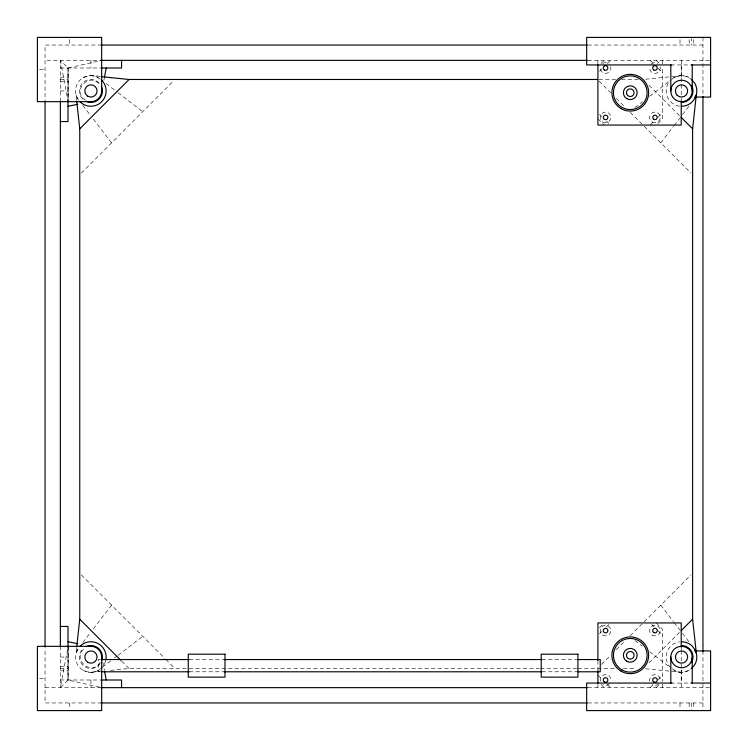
<?xml version="1.0" encoding="UTF-8"?>
<svg xmlns="http://www.w3.org/2000/svg" width="748" height="748" viewBox="0 0 748 748"><rect width="100%" height="100%" fill="white"/><g stroke="black" fill="none" stroke-linecap="round" stroke-linejoin="round"><path stroke-width="0.56" stroke-dasharray="3.74 2.81" d="M68.133 646.337L68.003 679.997L68.003 646.337M76.661 647.441L76.044 653.088L78.662 647.992M68.133 647.497L68.133 679.997L60.354 687.646L67.918 647.488M103.879 80.298L104.309 78.063M82.813 642.579L90.527 632.528M93.332 628.872L111.564 605.113M100.223 662.401C90.817 677.613 70.387 657.183 85.599 647.777M660.793 142.887L673.415 126.44M674.116 125.524L679.726 118.221M682.531 114.566L689.544 105.421M81.373 173.078L173.33 81.121M601.093 63.524L604.262 60.354M599.475 71.256L601.813 68.919M607.264 63.468L610.387 60.354M650.162 125.066L654.061 121.176M657.96 117.277L662.635 112.602M657.875 123.485L662.635 118.717L662.635 66.703M599.503 627.694L602.682 624.515M599.475 633.846L601.813 631.508M606.488 626.824L608.825 624.486M601.486 664.42L610.592 655.313M616.259 649.638L625.459 640.447M630.218 635.688L643.355 622.551M644.178 621.728L690.984 574.922M649.04 662.765L679.455 632.35M650.162 687.646L653.285 684.532M657.96 679.857L662.635 675.182M656.286 687.646L659.456 684.476M100.101 76.577C92.116 74.641 82.009 75.286 77.577 83.299A15.297 15.297 0 0 0 77.577 98.596L78.662 100.008M635.071 107.478L642.382 101.868M649.694 96.258L669.797 80.831M671.564 79.475C676.968 74.482 686.094 74.482 691.498 79.475M77.577 649.404A15.297 15.297 0 0 0 77.577 664.701C82.046 672.751 94.033 674.892 100.793 668.525M102.56 667.169L110.779 660.858M114.435 658.053L117.184 655.949M118.091 655.248L142.765 636.314M645.599 668.759L681.531 672.349L685.486 671.826L691.498 668.525M60.354 101.663L60.354 60.354L68.133 68.003L101.663 60.354L45.048 60.354M645.599 79.241L681.531 75.651M90.826 672.349L100.101 671.424M110.526 670.376L129.077 668.525L539.271 668.525M101.663 45.048L45.048 45.048L45.048 100.513M587.835 45.048L702.952 45.048M587.835 60.354L709.506 60.354M670.816 64.936L691.32 64.936M60.354 68.003L100.503 68.003M39.588 69.527L45.048 69.527M60.354 77.184L68.003 77.184M60.354 79.475L68.003 79.475M598.868 79.475L615.744 79.475M621.476 79.475L638.689 79.475M60.354 81.766L68.003 81.766M60.354 90.947L68.003 90.947M60.354 657.053L68.003 657.053M100.578 659.549L98.24 659.549L98.24 671.788L100.578 671.788M189.3 659.549L223.848 659.549M541.861 659.549L576.886 659.549M60.354 666.234L68.003 666.234M60.354 668.525L68.003 668.525M540.439 668.525L576.671 668.525M577.839 668.525L615.744 668.525M623.411 668.525L636.398 668.525M60.354 670.816L68.003 670.816M189.3 671.788L223.848 671.788M541.861 671.788L576.886 671.788M39.588 678.473L45.048 678.473M60.354 679.997L100.503 679.997M670.816 683.064L691.32 683.064M45.048 687.646L101.663 687.646L68.133 679.997M587.835 687.646L709.506 687.646M101.663 702.952L45.048 702.952L45.048 647.488M587.835 702.952L702.952 702.952M90.826 75.651L94.781 76.174L100.793 79.475M681.531 672.349L677.566 671.826L671.564 668.525M106.216 83.636L117.184 92.051M118.091 92.752L142.765 111.686M85.599 100.223C70.387 90.817 90.817 70.387 100.223 85.599M635.071 640.522L642.382 646.132M649.694 651.742L669.797 667.169M656.286 60.354L659.456 63.524M650.162 60.354L653.285 63.468M657.96 68.143L662.635 72.818M649.04 85.235L679.455 115.65M599.026 81.121L610.592 92.687M616.259 98.362L625.459 107.553M630.218 112.312L643.355 125.449M644.178 126.272L690.984 173.078M599.475 114.154L601.813 116.492M606.488 121.176L608.825 123.514M597.914 118.838L604.15 125.066M656.286 622.934L662.635 629.283L662.635 681.297M651.723 624.486L654.061 626.824M657.96 630.723L662.635 635.398M597.914 675.182L601.813 679.081M607.264 684.532L610.387 687.646M601.093 684.476L604.262 687.646M81.373 574.922L165.065 658.614M165.888 659.437L174.976 668.525M121.672 661.129L129.077 668.525M660.793 605.113L673.415 621.56M674.116 622.476L679.726 629.779M682.531 633.434L689.544 642.579M82.813 105.421L90.527 115.473M93.332 119.128L111.564 142.887M77.577 98.596L76.044 94.912L76.661 100.559M102.803 662.111L104.309 669.937M60.354 60.354L67.918 100.513M68.133 101.663L68.003 68.003L68.003 101.663M702.952 37.4L702.952 97.072M702.952 650.928L702.952 710.6M693.77 39.588L693.77 45.048M693.77 702.952L693.77 708.412M691.479 37.4L691.479 45.048M691.479 702.952L691.479 710.6M689.179 39.588L689.179 45.048M689.179 702.952L689.179 708.412M681.531 60.354L681.531 78.026M681.531 669.974L681.531 687.646M681.222 64.936L681.222 97.315M681.222 98.175L681.222 100.475M681.222 647.525L681.222 649.825M681.222 650.685L681.222 683.064M679.997 39.588L679.997 45.048M679.997 702.952L679.997 708.412M662.56 60.354L662.56 63.795M662.56 684.205L662.56 687.646M597.914 60.354L597.914 63.795M597.914 660.493L597.914 670.9M597.914 684.205L597.914 687.646M90.947 60.354L90.947 68.003M90.947 679.997L90.947 687.646M69.527 39.588L69.527 45.048M69.527 702.952L69.527 708.412M68.133 68.003L68.133 100.503M60.354 646.337L60.354 687.646M100.223 663.626A11.472 11.472 0 0 1 83.449 665.842A11.472 11.472 0 0 1 82.71 648.937M105.608 661.008A15.297 15.297 0 0 1 101.644 667.87M98.474 670.302A15.297 15.297 0 0 1 83.178 670.302M82.71 99.063A11.472 11.472 0 0 1 83.841 81.85A11.472 11.472 0 0 1 100.765 85.216M83.178 77.698A15.297 15.297 0 0 1 98.474 77.698M679.53 106.123A15.297 15.297 0 0 1 670.713 80.13M673.883 77.698A15.297 15.297 0 0 1 689.179 77.698M689.179 670.302A15.297 15.297 0 0 1 673.883 670.302M670.713 667.87A15.297 15.297 0 0 1 679.53 641.878M660.157 66.609A5.358 5.358 0 0 1 654.986 73.351A5.358 5.358 0 0 1 649.816 66.609M651.199 64.216A5.358 5.358 0 0 1 657.66 63.365M610.742 66.609A5.358 5.358 0 0 1 605.562 73.351A5.358 5.358 0 0 1 600.392 66.609M602.888 63.365A5.358 5.358 0 0 1 609.349 64.216M600.392 681.391A5.358 5.358 0 0 1 605.562 674.649A5.358 5.358 0 0 1 610.742 681.391M609.349 683.784A5.358 5.358 0 0 1 602.888 684.635M649.816 681.391A5.358 5.358 0 0 1 654.986 674.649A5.358 5.358 0 0 1 660.157 681.391M658.773 683.784A5.358 5.358 0 0 1 652.303 684.635M602.888 122.055A5.358 5.358 0 0 0 610.92 117.417A5.358 5.358 0 0 0 602.888 112.78A5.358 5.358 0 0 0 602.888 122.055M652.303 122.055A5.358 5.358 0 0 0 660.344 117.417A5.358 5.358 0 0 0 652.303 112.78A5.358 5.358 0 0 0 652.303 122.055M652.303 635.22A5.358 5.358 0 0 0 660.344 630.583A5.358 5.358 0 0 0 652.303 625.945A5.358 5.358 0 0 0 652.303 635.22M602.888 635.22A5.358 5.358 0 0 0 610.92 630.583A5.358 5.358 0 0 0 602.888 625.945A5.358 5.358 0 0 0 602.888 635.22"/><path stroke-width="1.12" d="M76.782 646.309L79.746 619.194L79.746 128.806L76.782 101.691M681.531 641.747A15.297 15.297 0 0 1 692.349 646.235L694.78 649.404L696.313 653.088L692.611 619.194L692.611 128.806L696.313 94.912L694.78 98.596L692.349 101.765A15.297 15.297 0 0 1 681.531 106.253M104.524 76.951L106.253 68.003M79.746 646.581L80.008 646.235A15.297 15.297 0 0 1 105.833 660.035M79.746 128.806L129.077 79.475L597.699 79.475M681.101 630.704L692.611 619.194M691.498 668.525L694.78 664.701A15.297 15.297 0 0 0 695.247 650.283M68.003 106.253L77.839 104.281M101.139 45.048L587.264 45.048M101.139 60.354L587.264 60.354M671.891 64.936L586.666 64.936L586.666 37.4L710.6 37.4L710.6 97.072L694.752 97.072M691.32 64.936L710.6 64.936M101.148 68.003L121.55 68.003L121.55 60.354M60.354 121.55L68.003 121.55L68.003 101.148M60.354 626.45L68.003 626.45L68.003 646.852M694.752 650.928L710.6 650.928L710.6 710.6L586.666 710.6L586.666 683.064L671.891 683.064M101.737 659.549L189.3 659.549M224.316 659.549L541.861 659.549M578.054 659.549L600.233 659.549L600.233 671.788L578.054 671.788M101.737 671.788L189.3 671.788M224.316 671.788L541.861 671.788M101.148 679.997L121.55 679.997L121.55 687.646M691.32 683.064L710.6 683.064M101.139 687.646L587.264 687.646M101.139 702.952L587.264 702.952M101.261 76.689L129.077 79.475M68.003 641.747L77.839 643.719M691.498 79.475L694.78 83.299A15.297 15.297 0 0 1 695.247 97.717M681.101 117.296L692.611 128.806M79.746 619.194L120.849 660.306M79.746 101.419L80.008 101.765A15.297 15.297 0 0 0 101.644 101.765A15.297 15.297 0 0 0 101.644 80.13M104.524 671.05L106.253 679.997M702.952 96.464L702.952 651.536M692.237 64.936L692.237 90.947A10.706 10.706 0 0 1 676.173 100.223A10.706 10.706 0 0 1 676.173 81.672A10.706 10.706 0 0 1 692.237 90.947M692.237 657.053A10.706 10.706 0 0 1 676.173 666.328A10.706 10.706 0 0 1 676.173 647.777A10.706 10.706 0 0 1 692.237 657.053L692.237 683.064M681.222 100.784L681.222 125.066L597.914 125.066L597.914 64.936M681.222 647.216L681.222 622.934L597.914 622.934L597.914 660.559M670.816 64.936L670.816 90.947M670.816 657.053L670.816 683.064M597.914 670.9L597.914 683.064M60.354 101.148L60.354 646.852M45.048 101.139L45.048 646.861M86.095 646.655A11.472 11.472 0 0 1 102.037 660.017M101.345 86.095A11.472 11.472 0 0 1 86.095 101.345M691.47 85.216A11.472 11.472 0 0 1 681.531 102.429M681.531 645.571A11.472 11.472 0 0 1 691.47 662.784M101.663 37.4L37.4 37.4L37.4 101.663L90.947 101.663A10.706 10.706 0 0 0 101.663 90.947L101.663 37.4M90.947 646.337L37.4 646.337L37.4 710.6L101.663 710.6L101.663 657.053A10.706 10.706 0 0 0 90.947 646.337M224.989 654.191L188.272 654.191L188.272 677.146L224.989 677.146L224.989 654.191M577.933 654.191L541.215 654.191L541.215 677.146L577.933 677.146L577.933 654.191M87.89 96.249A6.124 6.124 0 0 0 97.072 90.947A6.124 6.124 0 0 0 87.89 85.646A6.124 6.124 0 0 0 87.89 96.249M87.89 662.354A6.124 6.124 0 0 0 97.072 657.053A6.124 6.124 0 0 0 87.89 651.751A6.124 6.124 0 0 0 87.89 662.354M677.202 95.277A6.124 6.124 0 0 0 687.44 92.537A6.124 6.124 0 0 0 679.951 85.038A6.124 6.124 0 0 0 677.202 95.277M604.421 69.985A2.291 2.291 0 0 0 607.862 68.003A2.291 2.291 0 0 0 604.421 66.011A2.291 2.291 0 0 0 604.421 69.985M604.421 119.409A2.291 2.291 0 0 0 607.862 117.417A2.291 2.291 0 0 0 604.421 115.435A2.291 2.291 0 0 0 604.421 119.409M621.092 108.61A18.363 18.363 0 0 0 648.638 92.705A18.363 18.363 0 0 0 621.092 76.81A18.363 18.363 0 0 0 621.092 108.61M653.874 119.343A2.216 2.216 0 0 0 657.202 117.417A2.216 2.216 0 0 0 653.874 115.501A2.216 2.216 0 0 0 653.874 119.343M653.836 69.985A2.291 2.291 0 0 0 657.277 68.003A2.291 2.291 0 0 0 653.836 66.011A2.291 2.291 0 0 0 653.836 69.985M678.473 662.354A6.124 6.124 0 0 0 687.646 657.053A6.124 6.124 0 0 0 678.473 651.751A6.124 6.124 0 0 0 678.473 662.354M604.421 681.989A2.291 2.291 0 0 0 607.862 679.997A2.291 2.291 0 0 0 604.421 678.015A2.291 2.291 0 0 0 604.421 681.989M604.421 632.565A2.291 2.291 0 0 0 607.862 630.583A2.291 2.291 0 0 0 604.421 628.591A2.291 2.291 0 0 0 604.421 632.565M621.092 671.19A18.363 18.363 0 0 0 648.638 655.295A18.363 18.363 0 0 0 621.092 639.39A18.363 18.363 0 0 0 621.092 671.19M653.836 632.565A2.291 2.291 0 0 0 657.277 630.583A2.291 2.291 0 0 0 653.836 628.591A2.291 2.291 0 0 0 653.836 632.565M653.836 681.989A2.291 2.291 0 0 0 657.277 679.997A2.291 2.291 0 0 0 653.836 678.015A2.291 2.291 0 0 0 653.836 681.989M618.372 104.608A16.83 16.83 0 0 0 646.534 97.062A16.83 16.83 0 0 0 625.917 76.455A16.83 16.83 0 0 0 618.372 104.608M626.833 98.671A6.882 6.882 0 0 0 637.156 92.705A6.882 6.882 0 0 0 626.833 86.749A6.882 6.882 0 0 0 626.833 98.671M627.572 95.417A3.824 3.824 0 0 0 633.967 93.696A3.824 3.824 0 0 0 629.283 89.012A3.824 3.824 0 0 0 627.572 95.417M621.859 669.862A16.83 16.83 0 0 0 647.104 655.295A16.83 16.83 0 0 0 621.859 640.718A16.83 16.83 0 0 0 621.859 669.862M626.833 661.251A6.882 6.882 0 0 0 637.156 655.295A6.882 6.882 0 0 0 626.833 649.329A6.882 6.882 0 0 0 626.833 661.251M628.367 658.605A3.824 3.824 0 0 0 634.098 655.295A3.824 3.824 0 0 0 628.367 651.976A3.824 3.824 0 0 0 628.367 658.605"/></g></svg>
